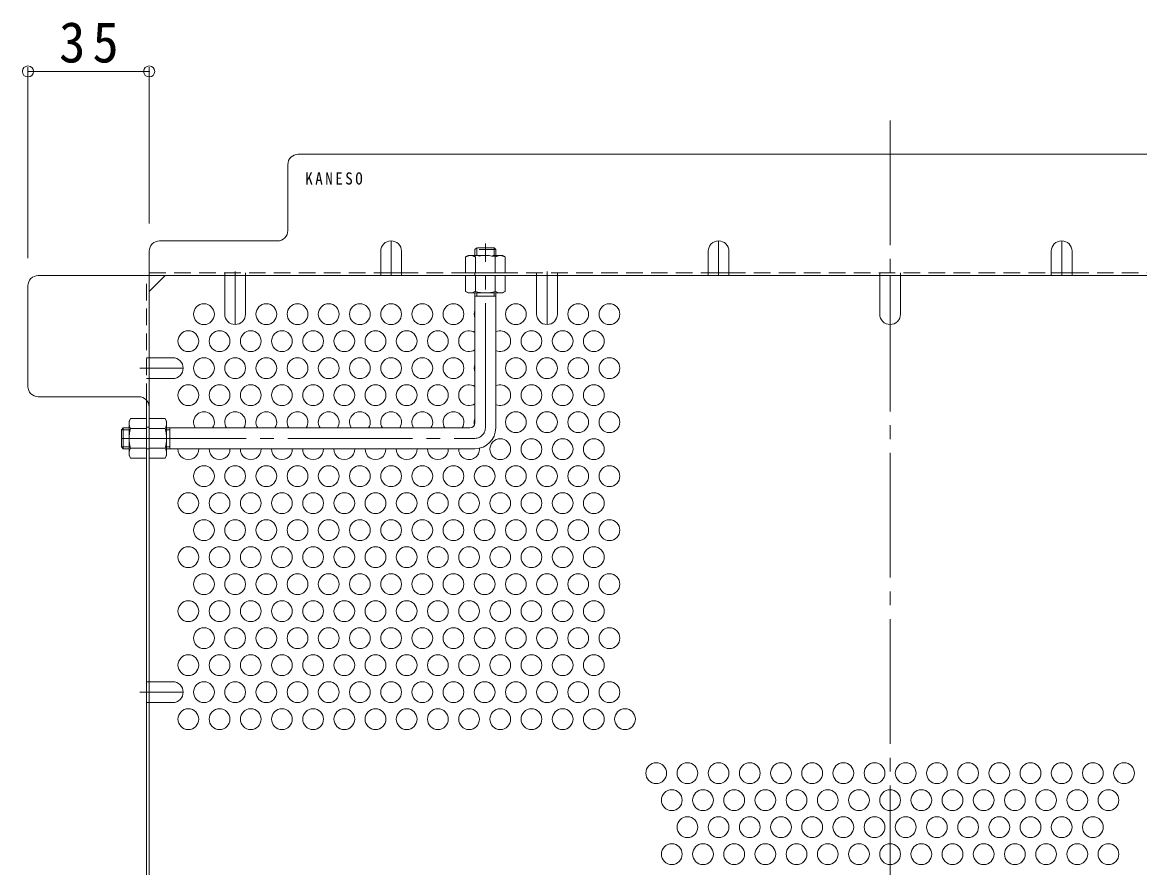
# Model space of a CAD drawing. Units: millimetres at full size, sheet at 1:4; details may follow other scales. Extents: x -887 to 1051, y -780 to 740.
# Drawn here: x 184.2 to 506.6, y 386 to 630.1 of the extents above; entities that cross this region are included whole.
import ezdxf

# ---------------------------------------------------------------- set-up
doc = ezdxf.new("R2010")
doc.units = ezdxf.units.MM
doc.header["$LTSCALE"] = 4
doc.header["$PDMODE"] = 32
doc.header["$PDSIZE"] = 3.2
for name, pattern in [('CHAIN1', [8, 5, -1, 1, -1]), ('CHAIN2', [12, 9, -1, 1, -1]), ('DASHED1', [1.8, 1.2, -0.6])]:
    doc.linetypes.add(name, pattern=pattern)
for name, color, linetype, lineweight in [('A-1_躯体', 3, 'Continuous', 9), ('A-4_その他', 7, 'Continuous', 9), ('A-5_文字', 7, 'Continuous', 9), ('A-6_寸法', 2, 'Continuous', 9), ('A-7_ハッチ', 2, 'Continuous', 9), ('A-8_記号', 2, 'Continuous', 9), ('A-B_ﾊｯﾁ', 2, 'Continuous', 9)]:
    doc.layers.add(name, color=color, linetype=linetype, lineweight=lineweight)
doc.styles.add('ＭＳ ゴシック', font='')
doc.styles.get('ＭＳ ゴシック').set_extended_font_data('MS Gothic')

msp = doc.modelspace()

# ---------------------------------------------------------------- linework, layer by layer
at = {"layer": 'A-1_躯体', "linetype": 'DASHED1'}
for p, q in [((314.793, 564.466), (315.293, 564.966)), ((320.793, 564.466), (314.793, 564.466)), ((314.793, 564.466), (314.793, 562.766)), ((320.293, 564.966), (315.293, 564.966)), ((315.293, 562.766), (315.293, 564.966)), ((320.793, 564.466), (320.293, 564.966)), ((320.293, 562.766), (320.293, 564.966)), ((320.793, 564.466), (320.793, 562.766))]:
    msp.add_line(p, q, dxfattribs=at)
at = {"layer": 'A-1_躯体', "linetype": 'CHAIN2'}
for p, q in [((317.793, 512.966), (317.793, 566.198)), ((212.793, 509.966), (314.793, 509.966))]:
    msp.add_line(p, q, dxfattribs=at)
at = {"layer": 'A-1_躯体'}
for p, q in [((314.793, 514.466), (314.793, 551.966)), ((315.293, 550.966), (315.293, 551.966)), ((320.293, 550.966), (320.293, 551.966)), ((320.793, 512.966), (320.793, 551.966)), ((320.793, 550.966), (314.793, 550.966)), ((213.293, 512.966), (212.793, 512.466)), ((213.293, 512.966), (213.293, 506.966)), ((213.293, 512.966), (214.993, 512.966)), ((225.793, 512.966), (313.293, 512.966)), ((226.793, 512.966), (226.793, 506.966)), ((212.793, 512.466), (212.793, 507.466)), ((214.993, 512.466), (212.793, 512.466)), ((226.793, 512.466), (225.793, 512.466)), ((213.293, 506.966), (212.793, 507.466)), ((214.993, 507.466), (212.793, 507.466)), ((213.293, 506.966), (214.993, 506.966)), ((226.793, 507.466), (225.793, 507.466)), ((225.793, 506.966), (314.793, 506.966))]:
    msp.add_line(p, q, dxfattribs=at)
for centre, radius in [((313.293, 514.466), 1.5), ((314.793, 512.966), 6)]:
    msp.add_arc(centre, radius, 270, 0, dxfattribs=at)
at = {"layer": 'A-1_躯体', "linetype": 'CHAIN2'}
msp.add_arc((314.793, 512.966), 3, 270, 0, dxfattribs=at)
at = {"layer": 'A-4_その他'}
for p, q in [((185.79, 617.078), (185.79, 561.966)), ((220.793, 615.878), (185.79, 615.878)), ((220.793, 617.078), (220.793, 571.966))]:
    msp.add_line(p, q, dxfattribs=at)
for p in [(185.79, 615.878), (220.793, 615.878)]:
    msp.add_point(p, dxfattribs=at)
at = {"layer": 'A-6_寸法'}
for centre in [(236.593, 545.812), (254.593, 545.812), (263.593, 545.812), (272.593, 545.812), (281.593, 545.812), (290.593, 545.812), (299.593, 545.812), (308.593, 545.812), (326.593, 545.812), (344.593, 545.812), (353.593, 545.812), (232.093, 538.018), (241.093, 538.018), (250.093, 538.018), (259.093, 538.018), (268.093, 538.018), (277.093, 538.018), (286.093, 538.018), (295.093, 538.018), (304.093, 538.018), (331.093, 538.018), (340.093, 538.018), (349.093, 538.018), (236.593, 530.224), (245.593, 530.224), (254.593, 530.224), (263.593, 530.224), (272.593, 530.224), (281.593, 530.224), (290.593, 530.224), (299.593, 530.224), (308.593, 530.224), (326.593, 530.224), (335.593, 530.224), (344.593, 530.224), (353.593, 530.224), (232.093, 522.429), (241.093, 522.429), (250.093, 522.429), (259.093, 522.429), (268.093, 522.429), (277.093, 522.429), (286.093, 522.429), (295.093, 522.429), (304.093, 522.429), (331.093, 522.429), (340.093, 522.429), (349.093, 522.429), (326.593, 514.635), (335.593, 514.635), (344.593, 514.635), (353.593, 514.635), (322.093, 506.841), (331.093, 506.841), (340.093, 506.841), (349.093, 506.841), (236.593, 499.047), (245.593, 499.047), (254.593, 499.047), (263.593, 499.047), (272.593, 499.047), (281.593, 499.047), (290.593, 499.047), (299.593, 499.047), (308.593, 499.047), (317.593, 499.047), (326.593, 499.047), (335.593, 499.047), (344.593, 499.047), (353.593, 499.047), (232.093, 491.252), (241.093, 491.252), (250.093, 491.252), (259.093, 491.252), (268.093, 491.252), (277.093, 491.252), (286.093, 491.252), (295.093, 491.252), (304.093, 491.252), (313.093, 491.252), (322.093, 491.252), (331.093, 491.252), (340.093, 491.252), (349.093, 491.252), (236.593, 483.458), (245.593, 483.458), (254.593, 483.458), (263.593, 483.458), (272.593, 483.458), (281.593, 483.458), (290.593, 483.458), (299.593, 483.458), (308.593, 483.458), (317.593, 483.458), (326.593, 483.458), (335.593, 483.458), (344.593, 483.458), (353.593, 483.458), (232.093, 475.664), (241.093, 475.664), (250.093, 475.664), (259.093, 475.664), (268.093, 475.664), (277.093, 475.664), (286.093, 475.664), (295.093, 475.664), (304.093, 475.664), (313.093, 475.664), (322.093, 475.664), (331.093, 475.664), (340.093, 475.664), (349.093, 475.664), (236.593, 467.87), (245.593, 467.87), (254.593, 467.87), (263.593, 467.87), (272.593, 467.87), (281.593, 467.87), (290.593, 467.87), (299.593, 467.87), (308.593, 467.87), (317.593, 467.87), (326.593, 467.87), (335.593, 467.87), (344.593, 467.87), (353.593, 467.87), (232.093, 460.076), (241.093, 460.076), (250.093, 460.076), (259.093, 460.076), (268.093, 460.076), (277.093, 460.076), (286.093, 460.076), (295.093, 460.076), (304.093, 460.076), (313.093, 460.076), (322.093, 460.076), (331.093, 460.076), (340.093, 460.076), (349.093, 460.076), (236.593, 452.281), (245.593, 452.281), (254.593, 452.281), (263.593, 452.281), (272.593, 452.281), (281.593, 452.281), (290.593, 452.281), (299.593, 452.281), (308.593, 452.281), (317.593, 452.281), (326.593, 452.281), (335.593, 452.281), (344.593, 452.281), (353.593, 452.281), (232.093, 444.487), (241.093, 444.487), (250.093, 444.487), (259.093, 444.487), (268.093, 444.487), (277.093, 444.487), (286.093, 444.487), (295.093, 444.487), (304.093, 444.487), (313.093, 444.487), (322.093, 444.487), (331.093, 444.487), (340.093, 444.487), (349.093, 444.487), (236.593, 436.693), (245.593, 436.693), (254.593, 436.693), (263.593, 436.693), (272.593, 436.693), (281.593, 436.693), (290.593, 436.693), (299.593, 436.693), (308.593, 436.693), (317.593, 436.693), (326.593, 436.693), (335.593, 436.693), (344.593, 436.693), (353.593, 436.693), (232.093, 428.899), (241.093, 428.899), (250.093, 428.899), (259.093, 428.899), (268.093, 428.899), (277.093, 428.899), (286.093, 428.899), (295.093, 428.899), (304.093, 428.899), (313.093, 428.899), (322.093, 428.899), (331.093, 428.899), (340.093, 428.899), (349.093, 428.899), (358.093, 428.899), (367.093, 413.31), (376.093, 413.31), (385.093, 413.31), (394.093, 413.31), (403.093, 413.31), (412.093, 413.31), (421.093, 413.31), (430.093, 413.31), (439.093, 413.31), (448.093, 413.31), (457.093, 413.31), (466.093, 413.31), (475.093, 413.31), (484.093, 413.31), (493.093, 413.31), (502.093, 413.31), (371.593, 405.516), (380.593, 405.516), (389.593, 405.516), (398.593, 405.516), (407.593, 405.516), (416.593, 405.516), (425.593, 405.516), (434.593, 405.516), (443.593, 405.516), (452.593, 405.516), (461.593, 405.516), (470.593, 405.516), (479.593, 405.516), (488.593, 405.516), (497.593, 405.516), (376.093, 397.722), (385.093, 397.722), (394.093, 397.722), (403.093, 397.722), (412.093, 397.722), (421.093, 397.722), (430.093, 397.722), (439.093, 397.722), (448.093, 397.722), (457.093, 397.722), (466.093, 397.722), (475.093, 397.722), (484.093, 397.722), (493.093, 397.722), (371.593, 389.928), (380.593, 389.928), (389.593, 389.928), (398.593, 389.928), (407.593, 389.928), (416.593, 389.928), (425.593, 389.928), (434.593, 389.928), (443.593, 389.928), (452.593, 389.928), (461.593, 389.928), (470.593, 389.928), (479.593, 389.928), (488.593, 389.928), (497.593, 389.928)]:
    msp.add_circle(centre, 3, dxfattribs=at)
for centre, start, end in [((317.593, 545.812), 158.96053, 201.03947), ((313.093, 538.018), 55.48189, 304.51811), ((322.093, 538.018), 244.32071, 115.67929), ((317.593, 530.224), 158.96053, 201.03947), ((313.093, 522.429), 55.48189, 304.51811), ((322.093, 522.429), 244.32071, 115.67929), ((236.593, 514.635), 326.18508, 213.81492), ((245.593, 514.635), 326.18508, 213.81492), ((254.593, 514.635), 326.18508, 213.81492), ((263.593, 514.635), 326.18508, 213.81492), ((272.593, 514.635), 326.18508, 213.81492), ((281.593, 514.635), 326.18508, 213.81492), ((290.593, 514.635), 326.18508, 213.81492), ((299.593, 514.635), 326.18508, 213.81492), ((308.593, 514.635), 326.18508, 213.81492), ((317.593, 514.635), 158.96053, 194.11906), ((232.093, 506.841), 177.61786, 2.38214), ((241.093, 506.841), 177.61786, 2.38214), ((250.093, 506.841), 177.61786, 2.38214), ((259.093, 506.841), 177.61786, 2.38214), ((268.093, 506.841), 177.61786, 2.38214), ((277.093, 506.841), 177.61786, 2.38214), ((286.093, 506.841), 177.61786, 2.38214), ((295.093, 506.841), 177.61786, 2.38214), ((304.093, 506.841), 177.61786, 2.38214), ((313.093, 506.841), 177.61786, 5.06075)]:
    msp.add_arc(centre, 3, start, end, dxfattribs=at)
at = {"layer": 'A-7_ハッチ', "linetype": 'CHAIN2'}
msp.add_line((434.593, 601.759), (434.593, 84.565), dxfattribs=at)
at = {"layer": 'A-7_ハッチ'}
for p, q in [((605.392, 591.966), (263.794, 591.966)), ((260.794, 569.966), (260.794, 588.966)), ((223.793, 566.966), (257.794, 566.966)), ((220.793, 563.966), (220.793, 122.359)), ((287.593, 557.766), (293.593, 557.766)), ((382.093, 557.766), (388.093, 557.766)), ((481.093, 557.766), (487.093, 557.766)), ((188.79, 556.966), (680.397, 556.966)), ((220.793, 552.353), (225.405, 556.966)), ((185.79, 524.965), (185.79, 553.966)), ((217.793, 521.965), (188.79, 521.965)), ((219.993, 521.004), (219.993, 361.623))]:
    msp.add_line(p, q, dxfattribs=at)
at = {"layer": 'A-7_ハッチ', "linetype": 'DASHED1'}
for p, q in [((220.793, 557.766), (287.593, 557.766)), ((242.593, 556.966), (242.593, 557.766)), ((248.593, 556.966), (248.593, 557.766)), ((293.593, 557.766), (382.093, 557.766)), ((314.793, 556.966), (314.793, 557.766)), ((332.593, 556.966), (332.593, 557.766)), ((338.593, 556.966), (338.593, 557.766)), ((388.093, 557.766), (481.093, 557.766)), ((431.593, 556.966), (431.593, 557.766)), ((437.593, 556.966), (437.593, 557.766)), ((487.093, 557.766), (575.593, 557.766)), ((219.993, 521.004), (219.993, 556.966)), ((220.793, 533.224), (219.993, 533.224)), ((220.793, 527.224), (219.993, 527.224)), ((219.993, 513.166), (220.793, 513.166)), ((219.993, 506.966), (220.793, 506.966)), ((220.793, 439.693), (219.993, 439.693)), ((220.793, 433.693), (219.993, 433.693))]:
    msp.add_line(p, q, dxfattribs=at)
at = {"layer": 'A-7_ハッチ'}
for centre, start, end in [((263.794, 588.966), 90, 180), ((257.794, 569.966), 270, 0), ((223.793, 563.966), 90, 180), ((188.79, 553.966), 90, 180), ((188.79, 524.965), 180, 270), ((217.793, 518.965), 0, 90)]:
    msp.add_arc(centre, 3, start, end, dxfattribs=at)
at = {"layer": 'A-8_記号', "linetype": 'CHAIN1'}
for p, q in [((290.593, 556.966), (290.593, 566.966)), ((385.093, 556.966), (385.093, 566.966)), ((484.093, 556.966), (484.093, 566.966)), ((245.593, 558.166), (245.593, 542.816)), ((335.593, 558.166), (335.593, 542.816)), ((434.593, 556.966), (434.593, 542.816)), ((218.086, 530.224), (230.593, 530.224)), ((218.086, 436.693), (230.593, 436.693))]:
    msp.add_line(p, q, dxfattribs=at)
at = {"layer": 'A-8_記号'}
for p, q in [((287.593, 563.966), (287.593, 556.966)), ((293.593, 563.966), (293.593, 556.966)), ((382.093, 563.966), (382.093, 556.966)), ((388.093, 563.966), (388.093, 556.966)), ((481.093, 563.966), (481.093, 556.966)), ((487.093, 563.966), (487.093, 556.966)), ((242.593, 545.816), (242.593, 556.966)), ((248.593, 545.816), (248.593, 556.966)), ((332.593, 545.816), (332.593, 556.966)), ((338.593, 545.816), (338.593, 556.966)), ((431.593, 545.816), (431.593, 556.966)), ((437.593, 545.816), (437.593, 556.966)), ((227.593, 533.224), (220.793, 533.224)), ((227.593, 527.224), (220.793, 527.224)), ((227.593, 439.693), (220.793, 439.693)), ((227.593, 433.693), (220.793, 433.693))]:
    msp.add_line(p, q, dxfattribs=at)
for centre, start, end in [((290.593, 563.966), 0, 180), ((385.093, 563.966), 0, 180), ((484.093, 563.966), 0, 180), ((245.593, 545.816), 180, 0), ((335.593, 545.816), 180, 0), ((434.593, 545.816), 180, 0), ((227.593, 530.224), 270, 90), ((227.593, 436.693), 270, 90)]:
    msp.add_arc(centre, 3, start, end, dxfattribs=at)
at = {"layer": 'A-B_ﾊｯﾁ', "linetype": 'DASHED1'}
for p, q in [((312.793, 562.766), (312.043, 562.333)), ((312.043, 557.766), (312.043, 562.333)), ((312.793, 562.766), (322.793, 562.766)), ((314.93, 562.333), (314.93, 557.766)), ((320.656, 562.333), (320.656, 557.766)), ((322.793, 562.766), (323.543, 562.333)), ((323.543, 557.766), (323.543, 562.333)), ((312.043, 557.766), (323.543, 557.766))]:
    msp.add_line(p, q, dxfattribs=at)
at = {"layer": 'A-B_ﾊｯﾁ'}
for p, q in [((323.543, 556.966), (312.043, 556.966)), ((312.043, 556.966), (312.043, 552.399)), ((314.93, 552.399), (314.93, 556.966)), ((320.656, 552.399), (320.656, 556.966)), ((323.543, 556.966), (323.543, 552.399)), ((312.793, 551.966), (312.043, 552.399)), ((322.793, 551.966), (312.793, 551.966)), ((322.793, 551.966), (323.543, 552.399)), ((214.993, 514.966), (215.426, 515.716)), ((214.993, 514.966), (214.993, 504.966)), ((219.993, 515.716), (215.426, 515.716)), ((215.426, 512.829), (219.993, 512.829)), ((219.993, 515.716), (219.993, 504.216)), ((220.793, 515.716), (220.793, 504.216)), ((220.793, 515.716), (225.36, 515.716)), ((225.36, 512.829), (220.793, 512.829)), ((225.793, 514.966), (225.36, 515.716)), ((225.793, 514.966), (225.793, 504.966)), ((215.426, 507.102), (219.993, 507.102)), ((225.36, 507.102), (220.793, 507.102)), ((214.993, 504.966), (215.426, 504.216)), ((219.993, 504.216), (215.426, 504.216)), ((220.793, 504.216), (225.36, 504.216)), ((225.793, 504.966), (225.36, 504.216))]:
    msp.add_line(p, q, dxfattribs=at)
at = {"layer": 'A-B_ﾊｯﾁ', "linetype": 'DASHED1'}
for centre, radius, start, end in [((313.688, 559.484), 3.29, 93.92075, 120), ((313.453, 560.031), 2.735, 57.31491, 89.78969), ((317.793, 553.083), 9.683, 72.79973, 107.20026), ((322.133, 560.031), 2.735, 90.2103, 122.68507), ((321.898, 559.484), 3.29, 59.99998, 86.07924)]:
    msp.add_arc(centre, radius, start, end, dxfattribs=at)
at = {"layer": 'A-B_ﾊｯﾁ'}
for centre, radius, start, end in [((313.688, 555.248), 3.29, 239.99998, 266.07924), ((313.453, 554.7), 2.735, 270.2103, 302.68507), ((317.793, 561.648), 9.683, 252.79973, 287.20026), ((322.133, 554.7), 2.735, 237.31491, 269.78969), ((321.898, 555.248), 3.29, 273.92075, 300), ((218.275, 514.071), 3.29, 150, 176.07925), ((217.728, 514.306), 2.735, 180.21031, 212.68509), ((224.676, 509.966), 9.683, 162.79974, 197.20027), ((222.511, 514.071), 3.29, 3.92075, 30), ((223.058, 514.306), 2.735, 327.31491, 359.78969), ((216.111, 509.966), 9.683, 342.79973, 17.20026), ((217.728, 505.626), 2.735, 147.31493, 179.7897), ((223.058, 505.626), 2.735, 0.2103, 32.68507), ((218.275, 505.86), 3.29, 183.92076, 210.00002), ((222.511, 505.86), 3.29, 329.99998, 356.07924)]:
    msp.add_arc(centre, radius, start, end, dxfattribs=at)

# ---------------------------------------------------------------- texts
at = {"layer": 'A-4_その他', "color": 2, "insert": (194.791, 618.278), "char_height": 11.73, "attachment_point": 7, "style": 'ＭＳ ゴシック'}
msp.add_mtext('\\T1.27;\\W0.95;35', dxfattribs=at)
at = {"layer": 'A-5_文字', "color": 6, "insert": (265.819, 583.166), "char_height": 3.519, "attachment_point": 7, "style": 'ＭＳ ゴシック'}
msp.add_mtext('\\T1.34;\\W0.9;KANESO', dxfattribs=at)

doc.saveas('drawing.dxf')
